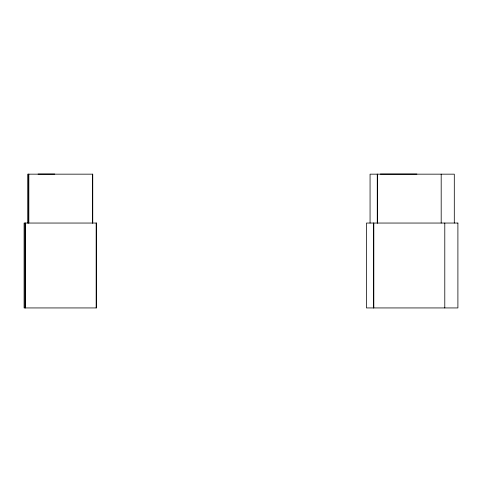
<?xml version="1.0" encoding="UTF-8"?>
<svg xmlns="http://www.w3.org/2000/svg" width="482" height="482" viewBox="0 0 482 482"><rect width="100%" height="100%" fill="white"/><g stroke="black" fill="none" stroke-linecap="round" stroke-linejoin="round"><path stroke-width="0.72" d="M38.06 174.062L54.773 174.062M380.346 174.062L416.93 174.062M454.297 223.046L454.297 174.165L370.062 174.165L370.062 223.046M444.79 223.046L444.79 307.938M441.187 174.165L441.187 223.046M377.388 174.165L377.388 223.046M377.261 174.165L377.261 223.046M373.791 223.046L373.791 307.938M373.664 223.046L373.664 307.938M96.165 223.046L96.165 307.938M92.755 223.046L92.755 174.165L27.703 174.165L27.703 223.046M92.568 174.165L92.568 223.046M28.836 174.165L28.836 223.046M28.643 174.165L28.643 223.046M25.233 223.046L25.233 307.938M25.04 223.046L25.04 307.938M96.358 223.046L24.1 223.046L24.1 307.938L96.358 307.938L96.358 223.046M457.9 223.046L366.459 223.046L366.459 307.938L457.9 307.938L457.9 223.046"/></g></svg>
